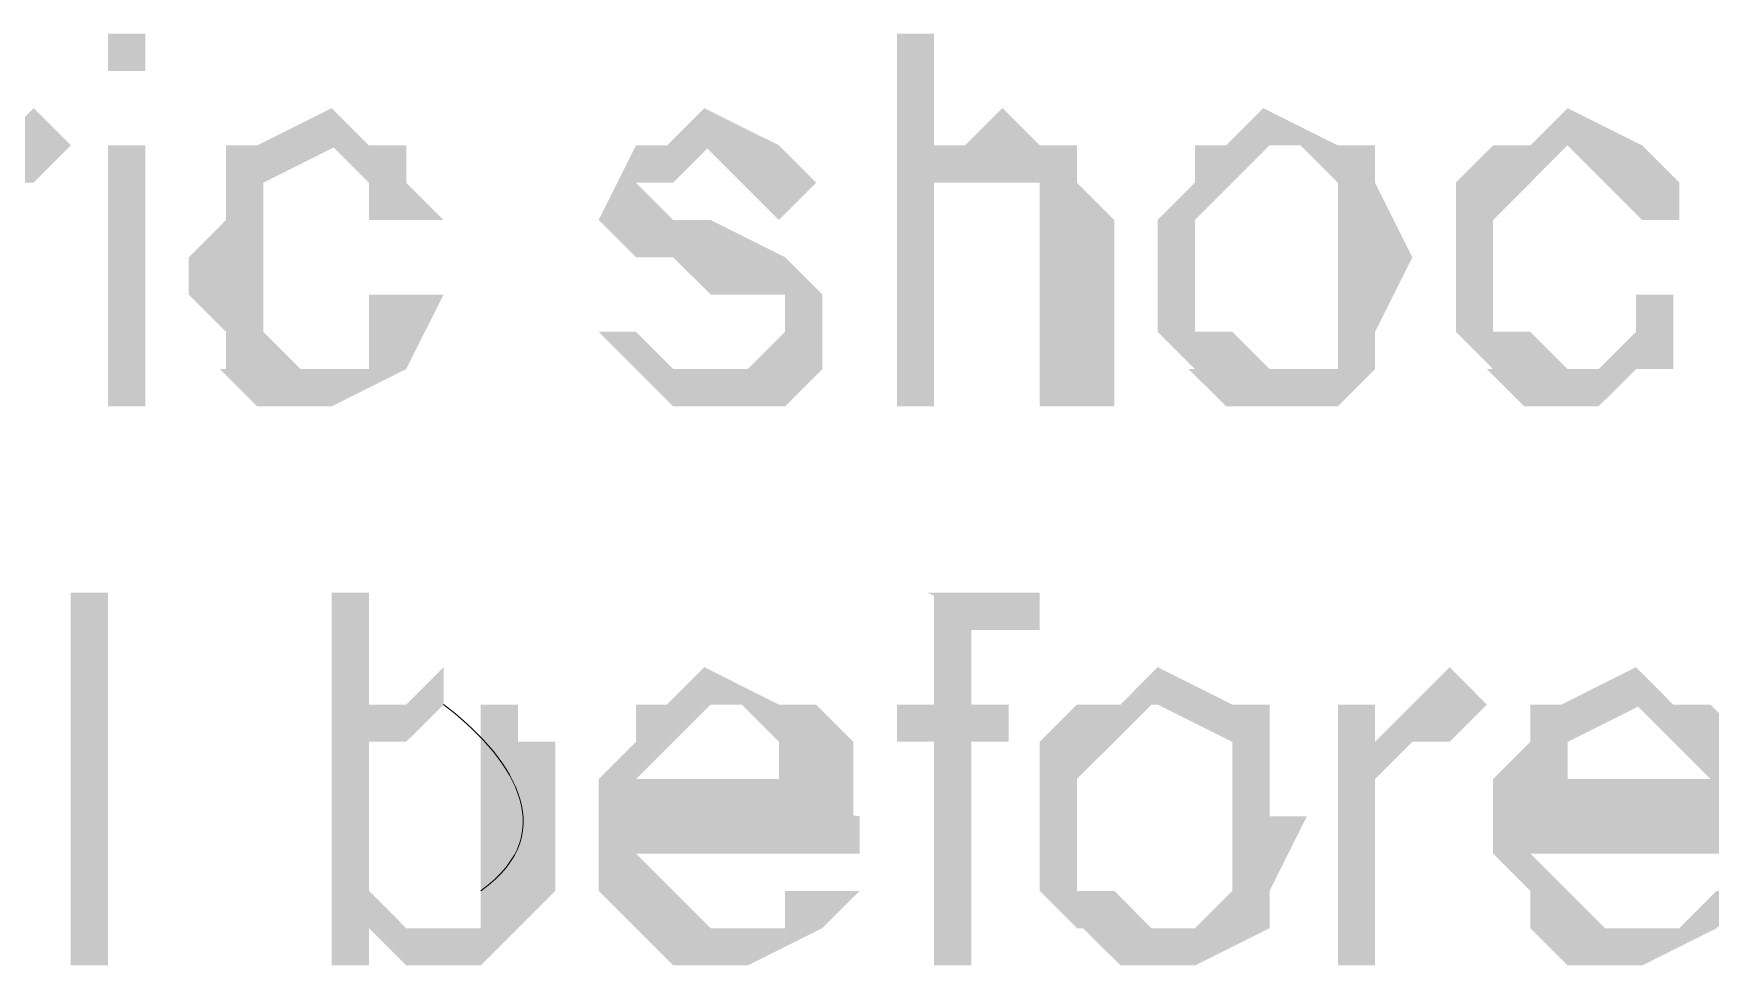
# Model space of a CAD drawing. Header units: millimetres. Extents: x 41 to 1635, y 11 to 1528.
# Drawn here: x 1480.17 to 1499.04, y 1153.39 to 1163.87 of the extents above; entities that cross this region are included whole.
import ezdxf

# ---------------------------------------------------------------- set-up
doc = ezdxf.new("R2010")
doc.units = ezdxf.units.MM
doc.header["$LTSCALE"] = 8
for name, color, linetype in [('1', 7, 'CONTINUOUS'), ('PDF2_Geometry', 7, 'CONTINUOUS'), ('PDF2_Solid Fills', 7, 'CONTINUOUS')]:
    doc.layers.add(name, color=color, linetype=linetype)

# ---------------------------------------------------------------- blocks, each defined once
blk = doc.blocks.new('Sinee')
at = {"layer": 'PDF2_Solid Fills', "transparency": 33554559}
for points in [[(245.377, -364.061), (244.958, -364.061), (244.958, -368.255), (245.377, -368.255), (245.377, -365.739), (246.216, -365.739), (245.377, -365.32)], [(238.597, -364.9), (237.759, -365.319), (237.339, -365.319), (238.597, -365.319), (239.017, -365.739), (239.017, -366.158), (239.856, -366.158), (239.436, -365.739), (239.436, -365.319), (239.017, -365.319)], [(242.791, -364.9), (242.372, -365.319), (241.952, -365.319), (242.791, -365.319), (243.63, -366.158), (244.049, -365.739), (243.63, -365.319)], [(246.146, -364.9), (245.726, -365.319), (245.307, -365.319), (246.146, -365.739), (246.565, -365.739), (246.565, -368.255), (247.404, -368.255), (247.404, -366.158), (246.984, -365.739), (246.984, -365.319), (246.565, -365.319)], [(249.081, -364.9), (248.662, -365.319), (248.242, -365.319), (249.5, -365.319), (249.92, -365.739), (249.92, -367.836), (248.242, -367.836), (248.662, -368.255), (249.92, -368.255), (250.339, -367.836), (250.339, -367.416), (250.758, -366.578), (250.339, -365.739), (250.339, -365.319), (249.92, -365.319)], [(252.506, -364.9), (252.087, -365.319), (251.667, -365.319), (252.506, -365.319), (252.925, -365.739), (253.344, -366.158), (253.764, -366.158), (253.764, -365.739), (253.344, -365.319)], [(234.404, -365.319), (233.985, -365.319), (233.985, -368.255), (234.404, -368.255), (234.404, -366.158), (234.823, -365.739), (235.243, -365.739), (234.404, -365.739)], [(237.409, -365.319), (237.409, -366.158), (236.99, -366.578), (236.99, -366.997), (237.409, -367.416), (237.409, -367.836), (238.667, -367.836), (238.248, -367.836), (237.829, -367.416), (237.829, -365.739), (238.667, -365.319)], [(242.022, -365.319), (241.603, -366.158), (242.022, -366.578), (242.441, -366.578), (242.861, -366.997), (243.7, -366.997), (243.7, -367.416), (243.28, -367.836), (242.022, -367.836), (242.441, -368.255), (243.7, -368.255), (244.119, -367.836), (244.119, -366.997), (243.7, -366.578), (242.861, -366.158), (242.441, -366.158), (242.022, -365.739), (242.441, -365.739), (242.861, -365.319)], [(248.312, -365.319), (248.312, -365.739), (247.893, -366.158), (247.893, -367.416), (248.312, -367.836), (249.151, -367.836), (248.732, -367.416), (248.312, -367.416), (248.312, -366.158), (248.732, -365.739), (249.151, -365.319)], [(251.667, -365.319), (251.248, -365.739), (251.248, -367.416), (251.667, -367.836), (252.506, -367.836), (252.086, -367.416), (251.667, -367.416), (251.667, -366.158), (252.506, -365.319)], [(239.017, -366.997), (239.017, -367.836), (237.339, -367.836), (237.759, -368.255), (238.598, -368.255), (239.436, -367.836), (239.856, -366.997)], [(253.275, -366.997), (253.275, -367.416), (252.855, -367.836), (251.597, -367.836), (252.017, -368.255), (252.855, -368.255), (253.275, -367.836), (253.694, -367.836), (253.694, -366.997)], [(242.022, -367.416), (241.603, -367.416), (242.022, -367.836), (242.861, -367.836), (242.441, -367.836)], [(239.017, -370.352), (238.598, -370.352), (238.598, -374.545), (239.017, -374.545), (239.017, -374.126), (239.436, -374.126), (239.017, -373.706), (239.017, -372.029), (239.436, -372.029), (239.856, -371.61), (239.017, -371.61)], [(245.377, -370.352), (245.377, -371.61), (244.958, -371.61), (244.958, -372.029), (245.377, -372.029), (245.377, -374.545), (245.796, -374.545), (245.796, -372.029), (246.216, -372.029), (246.216, -371.61), (245.796, -371.61), (245.796, -370.771), (246.216, -370.771)], [(246.146, -370.352), (245.307, -370.352), (246.146, -370.771), (246.565, -370.771), (246.565, -370.352)], [(242.791, -371.19), (242.372, -371.61), (241.952, -371.61), (243.21, -371.61), (243.63, -372.029), (243.63, -372.448), (241.952, -372.448), (244.468, -372.868), (244.468, -372.029), (244.049, -371.61), (243.63, -371.61)], [(247.893, -371.19), (247.474, -371.61), (247.054, -371.61), (247.893, -371.61), (248.732, -372.029), (248.732, -373.706), (248.312, -374.126), (247.054, -374.126), (247.474, -374.545), (248.312, -374.545), (249.151, -374.126), (249.151, -373.706), (249.57, -372.868), (249.151, -372.868), (249.151, -371.61), (248.732, -371.61)], [(253.275, -371.19), (252.436, -371.61), (252.017, -371.61), (253.275, -371.61), (254.113, -372.448), (252.436, -372.448), (254.533, -372.868), (254.533, -372.029), (254.113, -371.61), (253.694, -371.61)], [(242.022, -371.61), (242.022, -372.029), (241.603, -372.448), (241.603, -373.706), (242.022, -374.126), (243.28, -374.126), (242.861, -374.126), (242.441, -373.706), (242.022, -373.287), (244.538, -373.287), (244.538, -372.868), (242.022, -372.448), (242.861, -371.61)], [(246.984, -371.61), (246.565, -372.029), (246.565, -373.706), (246.984, -374.126), (247.823, -374.126), (247.404, -373.706), (246.984, -373.706), (246.984, -372.448), (247.823, -371.61)], [(250.339, -371.61), (249.92, -371.61), (249.92, -374.545), (250.339, -374.545), (250.339, -372.448), (250.758, -372.029), (251.178, -372.029), (250.339, -372.029)], [(252.086, -371.61), (252.086, -372.029), (251.667, -372.448), (251.667, -373.287), (252.086, -373.706), (252.086, -374.126), (253.344, -374.126), (252.925, -374.126), (252.506, -373.706), (252.086, -373.287), (254.602, -373.287), (254.602, -372.868), (252.506, -372.448), (252.506, -372.029), (253.344, -371.61)], [(243.7, -373.706), (243.7, -374.126), (242.022, -374.126), (242.442, -374.545), (243.28, -374.545), (244.119, -374.126), (244.538, -373.706)], [(254.183, -373.706), (253.764, -374.126), (252.087, -374.126), (252.506, -374.545), (253.345, -374.545), (254.183, -374.126), (254.603, -373.706)], [(239.436, -374.126), (239.017, -374.126), (239.436, -374.545), (240.275, -374.545), (240.694, -374.126), (239.855, -374.126)]]:
    blk.add_hatch(color=256, dxfattribs=at).paths.add_polyline_path(points)
h = blk.add_hatch(color=256, dxfattribs=at)
h.paths.add_polyline_path([(239.856, -371.19), (239.436, -371.61), (239.017, -371.61), (239.856, -371.61)], flags=0)
h.paths.add_polyline_path([(240.275, -373.706), (240.275, -374.126), (239.856, -374.126), (240.694, -374.126), (241.114, -373.706), (241.114, -372.029), (240.694, -372.029), (240.694, -371.61), (240.275, -371.61)], flags=0)
at = {"layer": 'PDF2_Geometry', "lineweight": 5}
blk.add_open_spline([(239.856, -371.61), (240.575, -372.155), (241.232, -373.021), (240.275, -373.706)], degree=3, dxfattribs=at)
at = {"layer": 'PDF2_Solid Fills', "lineweight": 5, "transparency": 33554559}
for points in [[(236.081, -364.481), (236.501, -364.481), (236.081, -364.061), (236.501, -364.061)], [(235.243, -364.9), (234.404, -365.739), (235.662, -365.319), (235.243, -365.739)], [(236.081, -368.255), (236.501, -368.255), (236.081, -365.319), (236.501, -365.319)], [(235.662, -374.545), (236.081, -374.545), (235.662, -370.352), (236.081, -370.352)], [(251.178, -371.19), (250.339, -372.029), (251.597, -371.61), (251.178, -372.029)]]:
    blk.add_solid(points, dxfattribs=at)

msp = doc.modelspace()

# ---------------------------------------------------------------- block references
at = {"layer": '1'}
msp.add_blockref('Sinee', (1244.924, 1527.933), dxfattribs=at)

doc.saveas('drawing.dxf')
